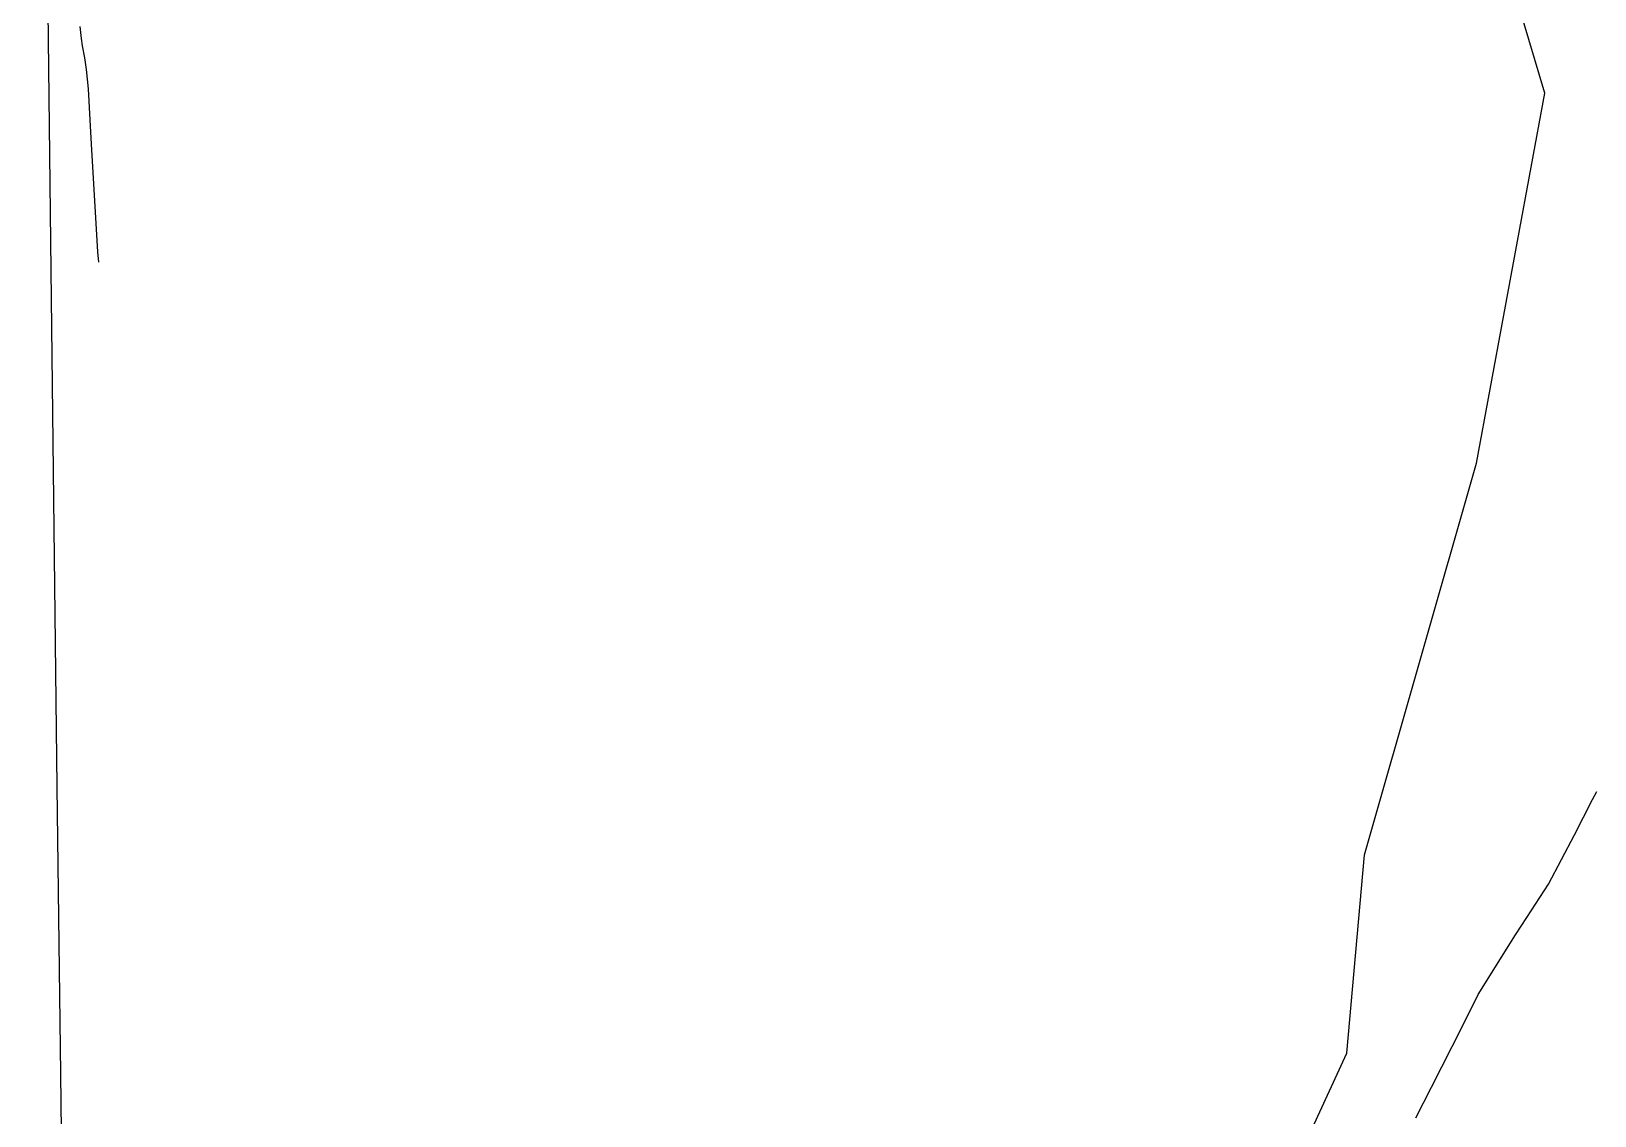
# Model space of a CAD drawing. Extents: x 6576311 to 6728256, y 2029764 to 2237541.
# Drawn here: x 6667793 to 6674927, y 2168660 to 2173607 of the extents above; entities that cross this region are included whole.
import ezdxf

# ---------------------------------------------------------------- set-up
doc = ezdxf.new("R2010")
doc.units = 21
for name, color, linetype in [('CL_MAJOR', 2, 'Continuous'), ('COUNTY_BOUNDARY', 40, 'Continuous'), ('PLSS_QQ', 8, 'Continuous'), ('PLSS_SECTION', 7, 'Continuous')]:
    doc.layers.add(name, color=color, linetype=linetype)

msp = doc.modelspace()

# ---------------------------------------------------------------- linework, layer by layer
at = {"layer": 'CL_MAJOR'}
msp.add_lwpolyline([(6668101.6, 2172553.6), (6668097.5, 2172601.1), (6668068.6, 2173092.5), (6668062.5, 2173203.7), (6668054.7, 2173344.7), (6668045.2, 2173432.5), (6668037.1, 2173485.4), (6668027.2, 2173540.7), (6668022.1, 2173574.9), (6668016.7, 2173628.3)], dxfattribs=at)
at = {"layer": 'COUNTY_BOUNDARY'}
msp.add_lwpolyline([(6674111, 2168650.1), (6674182.5, 2168790.3), (6674323.4, 2169068.4), (6674395.1, 2169212.6), (6674565.6, 2169485.1), (6674617.4, 2169565), (6674715.2, 2169715.9), (6674834.5, 2169941.9), (6674916.6, 2170102.8), (6674936.6, 2170139)], dxfattribs=at)
at = {"layer": 'PLSS_QQ'}
for points in [[(6672865.2, 2166923.7), (6673796, 2168946.4), (6673876.4, 2169850.7), (6674387.3, 2171637.5), (6674698.5, 2173324.1), (6674295.6, 2174678.8), (6673254.7, 2176348.3), (6672958.8, 2176863.2), (6672454.3, 2177295.8), (6672149.3, 2177952.8), (6672045.3, 2179341.2), (6671891.7, 2180472.5), (6671926.1, 2183164.3)], [(6672865.2, 2166923.7), (6673796, 2168946.4), (6673876.4, 2169850.7), (6674387.3, 2171637.5), (6674698.5, 2173324.1), (6674295.6, 2174678.8), (6673254.7, 2176348.3), (6672958.8, 2176863.2), (6672454.3, 2177295.8), (6672149.3, 2177952.8), (6672045.3, 2179341.2), (6671891.7, 2180472.5), (6671926.1, 2183164.3)], [(6667793.2, 2180673.5), (6667807.8, 2179359.2), (6667822.3, 2178044.8), (6667836.4, 2176728.9), (6667850.5, 2175412.9), (6667864.7, 2174096.9), (6667878.8, 2172780.9), (6667894.5, 2171470.9), (6667910.2, 2170160.9), (6667926, 2168850.9), (6667941.7, 2167540.9), (6667961.2, 2166239.2), (6667980.6, 2164937.5), (6668000, 2163635.7), (6668019.5, 2162334), (6669310.2, 2162362.4), (6670594.9, 2162390.8), (6670600.9, 2162390.9), (6671906.1, 2162438.7), (6673211.3, 2162486.6), (6674516.5, 2162534.5), (6675821.6, 2162582.5), (6677082.6, 2162599.4), (6678213.5, 2162613.5)], [(6667793.2, 2180673.5), (6667807.8, 2179359.2), (6667822.3, 2178044.8), (6667836.4, 2176728.9), (6667850.5, 2175412.9), (6667864.7, 2174096.9), (6667878.8, 2172780.9), (6667894.5, 2171470.9), (6667910.2, 2170160.9), (6667926, 2168850.9)], [(6667926, 2168850.9), (6667941.7, 2167540.9)]]:
    msp.add_lwpolyline(points, dxfattribs=at)
at = {"layer": 'PLSS_SECTION'}
msp.add_lwpolyline([(6667793.2, 2180673.5), (6667807.8, 2179359.2), (6667822.3, 2178044.8), (6667836.4, 2176728.9), (6667850.5, 2175412.9), (6667864.7, 2174096.9), (6667878.8, 2172780.9), (6667894.5, 2171470.9), (6667910.2, 2170160.9), (6667926, 2168850.9), (6667941.7, 2167540.9), (6667961.2, 2166239.2), (6667980.6, 2164937.5)], dxfattribs=at)
msp.add_lwpolyline([(6667793.2, 2180673.5), (6667807.8, 2179359.2), (6667822.3, 2178044.8), (6667836.4, 2176728.9), (6667850.5, 2175412.9), (6667864.7, 2174096.9), (6667878.8, 2172780.9), (6667894.5, 2171470.9), (6667910.2, 2170160.9), (6667926, 2168850.9), (6667941.7, 2167540.9), (6667961.2, 2166239.2), (6667980.6, 2164937.5)], dxfattribs=at)

doc.saveas('drawing.dxf')
